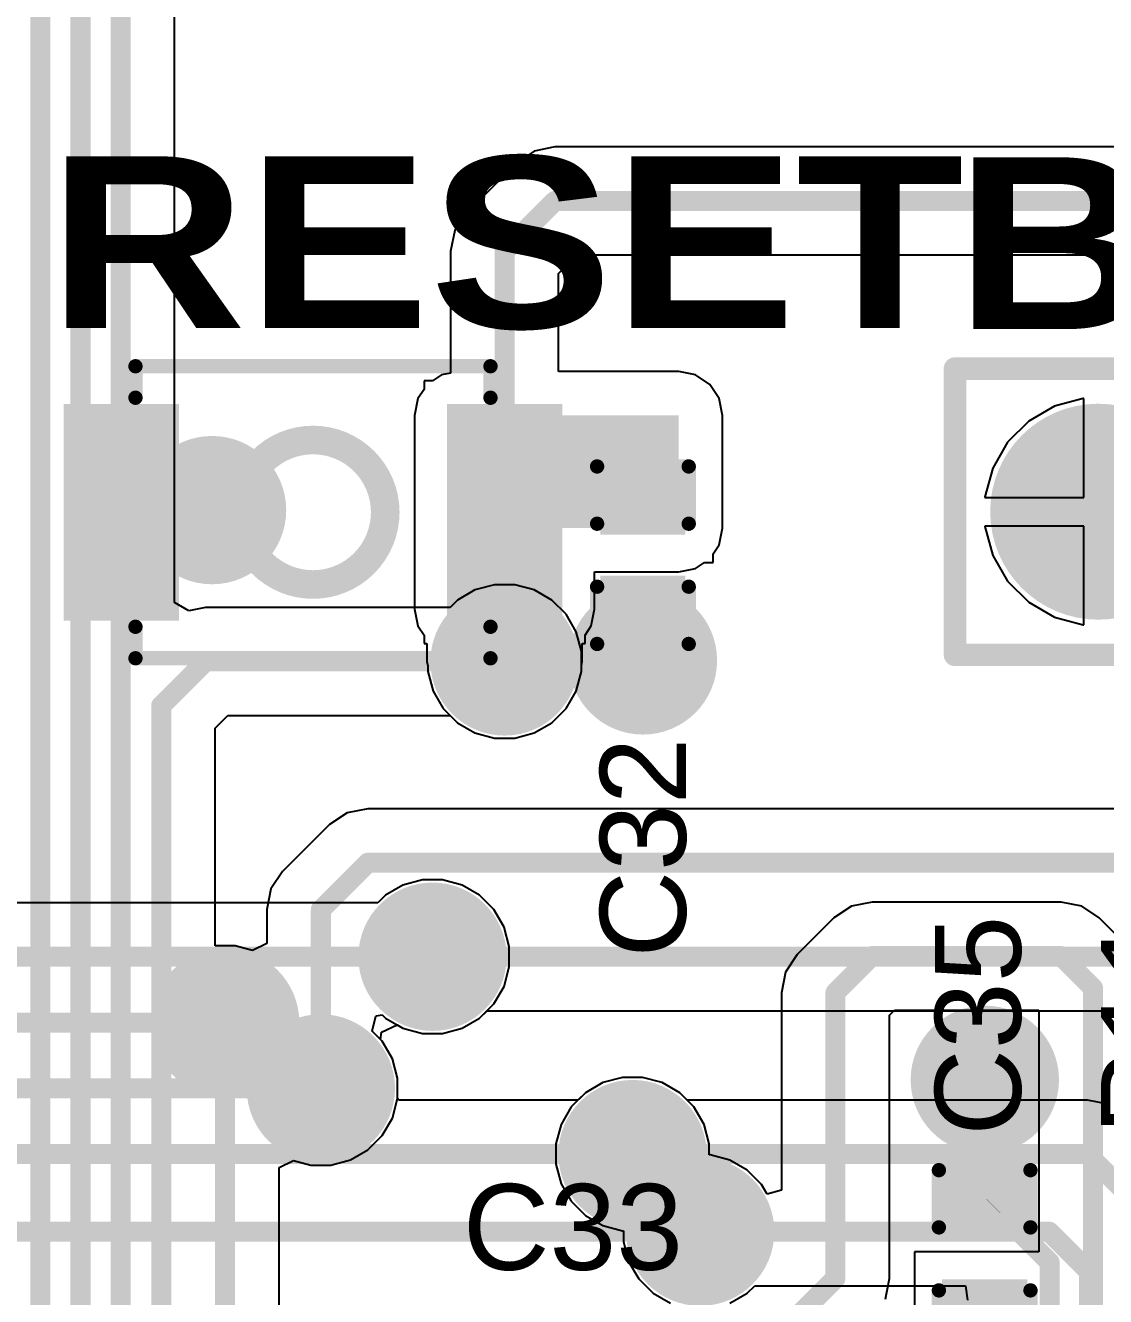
# Model space of a CAD drawing. Header units: inches. Extents: x -0.14 to 3.84, y -0.14 to 3.05.
# Drawn here: x 1.7688 to 2.1461, y 1.9223 to 2.3663 of the extents above; entities that cross this region are included whole.
import ezdxf

# ---------------------------------------------------------------- set-up
doc = ezdxf.new("R2010")
doc.units = ezdxf.units.IN
doc.header["$MEASUREMENT"] = 0
for name, color, linetype in [('Bottom Layer', 5, 'Continuous'), ('Bottom Solder', 6, 'Continuous'), ('Ground Layer', 76, 'Continuous'), ('Multi-Layer', 9, 'Continuous'), ('Pad Holes', 156, 'Continuous'), ('Power Layer', 16, 'Continuous'), ('Top Layer', 1, 'Continuous'), ('Top Overlay', 2, 'Continuous'), ('Top Paste', 8, 'Continuous'), ('Top Solder', 216, 'Continuous'), ('Via Holes', 16, 'Continuous')]:
    doc.layers.add(name, color=color, linetype=linetype)
doc.styles.add('Arial', font='', dxfattribs={"height": 0.2})
doc.styles.add('Arial Black_Bold', font='', dxfattribs={"height": 0.2})
doc.styles.get('Arial').set_extended_font_data('Arial')
doc.styles.get('Arial Black_Bold').set_extended_font_data('Arial Black', bold=True)

# ---------------------------------------------------------------- blocks, each defined once
blk = doc.blocks.new('B3U_1000P_31')
at = {"layer": 'Top Layer'}
for points in [[(-0.08307065, 0.03385825), (-0.05078715, 0.03385825), (-0.05078715, -0.03385825), (-0.08307065, -0.03385825)], [(0.05078735, 0.03385825), (0.08307085, 0.03385825), (0.08307085, -0.03385825), (0.05078735, -0.03385825)]]:
    blk.add_hatch(color=1, dxfattribs=at).paths.add_polyline_path(points)
at = {"layer": 'Top Paste'}
for points in [[(-0.08307065, 0.03385825), (-0.05078715, 0.03385825), (-0.05078715, -0.03385825), (-0.08307065, -0.03385825)], [(0.05078735, 0.03385825), (0.08307085, 0.03385825), (0.08307085, -0.03385825), (0.05078735, -0.03385825)]]:
    blk.add_hatch(color=8, dxfattribs=at).paths.add_polyline_path(points)
at = {"layer": 'Top Solder'}
for points in [[(-0.08707065, 0.03785825), (-0.04678715, 0.03785825), (-0.04678715, -0.03785825), (-0.08707065, -0.03785825)], [(0.04678735, 0.03785825), (0.08707085, 0.03785825), (0.08707085, -0.03785825), (0.04678735, -0.03785825)]]:
    blk.add_hatch(color=216, dxfattribs=at).paths.add_polyline_path(points)
at = {"layer": 'Top Overlay', "const_width": 0.005}
for points in [[(-0.0620009, 0.051), (-0.0620009, 0.04)], [(0.0619991, 0.051), (-0.0620009, 0.051)], [(0.0619991, 0.051), (0.0619991, 0.04)], [(-0.0620009, -0.04), (-0.0620009, -0.051)], [(0.0619991, -0.04), (0.0619991, -0.051)], [(0.0619991, -0.051), (-0.0620009, -0.051)]]:
    blk.add_lwpolyline(points, dxfattribs=at)
at = {"layer": 'Top Overlay'}
for points, const_width in [([(-0.0632509, 0.051, 1), (-0.0607509, 0.051, 1)], 0.0025), ([(-0.0632509, 0.051, 1), (-0.0607509, 0.051, 1)], 0.0025), ([(0.0607491, 0.051, 1), (0.0632491, 0.051, 1)], 0.0025), ([(0.0607491, 0.051, 1), (0.0632491, 0.051, 1)], 0.0025), ([(-0.0632509, 0.04, 1), (-0.0607509, 0.04, 1)], 0.0025), ([(0.0607491, 0.04, 1), (0.0632491, 0.04, 1)], 0.0025), ([(0.0252389, 0, 1), (-0.0252389, 0, 1)], 0.01), ([(-0.0277389, 0, 1), (-0.0227389, 0, 1)], 0.005), ([(0.0227389, 0, 1), (0.0277389, 0, 1)], 0.005), ([(-0.0632509, -0.04, 1), (-0.0607509, -0.04, 1)], 0.0025), ([(0.0607491, -0.04, 1), (0.0632491, -0.04, 1)], 0.0025), ([(-0.0632509, -0.051, 1), (-0.0607509, -0.051, 1)], 0.0025), ([(-0.0632509, -0.051, 1), (-0.0607509, -0.051, 1)], 0.0025), ([(0.0607491, -0.051, 1), (0.0632491, -0.051, 1)], 0.0025), ([(0.0607491, -0.051, 1), (0.0632491, -0.051, 1)], 0.0025)]:
    blk.add_lwpolyline(points, format="xyb", close=True, dxfattribs=dict(at, const_width=const_width))
blk = doc.blocks.new('HDR1X3__91')
at = {"layer": 'Bottom Layer'}
blk.add_hatch(color=5, dxfattribs=at).paths.add_polyline_path([(-0.02952755, 0.02952845), (0.02952755, 0.02952845), (0.02952755, -0.02952665), (-0.02952755, -0.02952665)])
h = blk.add_hatch(color=5, dxfattribs=at)
edge = h.paths.add_edge_path()
edge.add_arc((0.1, 9e-07), 0.0295275, 0, 360)
h = blk.add_hatch(color=5, dxfattribs=at)
edge = h.paths.add_edge_path()
edge.add_arc((0.2, 9e-07), 0.0295275, 0, 360)
at = {"layer": 'Bottom Solder'}
blk.add_hatch(color=6, dxfattribs=at).paths.add_polyline_path([(-0.03352755, 0.03352845), (0.03352755, 0.03352845), (0.03352755, -0.03352665), (-0.03352755, -0.03352665)])
h = blk.add_hatch(color=6, dxfattribs=at)
edge = h.paths.add_edge_path()
edge.add_arc((0.1, 9e-07), 0.0335275, 0, 360)
h = blk.add_hatch(color=6, dxfattribs=at)
edge = h.paths.add_edge_path()
edge.add_arc((0.2, 9e-07), 0.0335275, 0, 360)
at = {"layer": 'Ground Layer'}
h = blk.add_hatch(color=76, dxfattribs=at)
edge = h.paths.add_edge_path()
edge.add_arc((0, 9e-07), 0.0377165, 0, 360)
h = blk.add_hatch(color=76, dxfattribs=at)
edge = h.paths.add_edge_path()
edge.add_arc((0.1, 9e-07), 0.0377165, 0, 360)
at = {"layer": 'Multi-Layer'}
blk.add_hatch(color=9, dxfattribs=at).paths.add_polyline_path([(-0.02952755, 0.02952845), (0.02952755, 0.02952845), (0.02952755, -0.02952665), (-0.02952755, -0.02952665)])
h = blk.add_hatch(color=9, dxfattribs=at)
edge = h.paths.add_edge_path()
edge.add_arc((0.1, 9e-07), 0.0295275, 0, 360)
h = blk.add_hatch(color=9, dxfattribs=at)
edge = h.paths.add_edge_path()
edge.add_arc((0.2, 9e-07), 0.0295275, 0, 360)
at = {"layer": 'Pad Holes'}
h = blk.add_hatch(color=7, dxfattribs=at)
edge = h.paths.add_edge_path()
edge.add_arc((0, 9e-07), 0.0177165, 0, 360)
h = blk.add_hatch(color=7, dxfattribs=at)
edge = h.paths.add_edge_path()
edge.add_arc((0.1, 9e-07), 0.0177165, 0, 360)
h = blk.add_hatch(color=7, dxfattribs=at)
edge = h.paths.add_edge_path()
edge.add_arc((0.2, 9e-07), 0.0177165, 0, 360)
at = {"layer": 'Power Layer'}
h = blk.add_hatch(color=16, dxfattribs=at)
edge = h.paths.add_edge_path()
edge.add_arc((0.1, 9e-07), 0.0377165, 0, 360)
h = blk.add_hatch(color=16, dxfattribs=at)
edge = h.paths.add_edge_path()
edge.add_arc((0.2, 9e-07), 0.0377165, 0, 360)
at = {"layer": 'Top Layer'}
blk.add_hatch(color=1, dxfattribs=at).paths.add_polyline_path([(-0.02952755, 0.02952845), (0.02952755, 0.02952845), (0.02952755, -0.02952665), (-0.02952755, -0.02952665)])
h = blk.add_hatch(color=1, dxfattribs=at)
edge = h.paths.add_edge_path()
edge.add_arc((0.1, 9e-07), 0.0295275, 0, 360)
h = blk.add_hatch(color=1, dxfattribs=at)
edge = h.paths.add_edge_path()
edge.add_arc((0.2, 9e-07), 0.0295275, 0, 360)
at = {"layer": 'Top Solder'}
blk.add_hatch(color=216, dxfattribs=at).paths.add_polyline_path([(-0.03352755, 0.03352845), (0.03352755, 0.03352845), (0.03352755, -0.03352665), (-0.03352755, -0.03352665)])
h = blk.add_hatch(color=216, dxfattribs=at)
edge = h.paths.add_edge_path()
edge.add_arc((0.1, 9e-07), 0.0335275, 0, 360)
h = blk.add_hatch(color=216, dxfattribs=at)
edge = h.paths.add_edge_path()
edge.add_arc((0.2, 9e-07), 0.0335275, 0, 360)
at = {"layer": 'Top Overlay', "const_width": 0.007874}
for points in [[(0.25, 0.0500009), (-0.05, 0.0500009)], [(-0.05, 0.0500009), (-0.05, -0.0499991)], [(0.25, 0.0500009), (0.25, -0.0499991)], [(0.25, -0.0499991), (-0.05, -0.0499991)]]:
    blk.add_lwpolyline(points, dxfattribs=at)
at = {"layer": 'Top Overlay', "const_width": 0.003937}
for points in [[(-0.0519685, 0.0500009, 1), (-0.0480315, 0.0500009, 1)], [(-0.0519685, 0.0500009, 1), (-0.0480315, 0.0500009, 1)], [(0.2480315, 0.0500009, 1), (0.2519685, 0.0500009, 1)], [(0.2480315, 0.0500009, 1), (0.2519685, 0.0500009, 1)], [(-0.0519685, -0.0499991, 1), (-0.0480315, -0.0499991, 1)], [(-0.0519685, -0.0499991, 1), (-0.0480315, -0.0499991, 1)], [(0.2480315, -0.0499991, 1), (0.2519685, -0.0499991, 1)], [(0.2480315, -0.0499991, 1), (0.2519685, -0.0499991, 1)]]:
    blk.add_lwpolyline(points, format="xyb", close=True, dxfattribs=at)
blk = doc.blocks.new('C___0402_131')
at = {"layer": 'Top Layer'}
for points in [[(-0.0274991, -0.0125003), (-0.0274991, 0.0124997), (-0.0094991, 0.0124997), (-0.0094991, -0.0125003)], [(0.0095009, -0.0125003), (0.0095009, 0.0124997), (0.0275009, 0.0124997), (0.0275009, -0.0125003)]]:
    blk.add_hatch(color=1, dxfattribs=at).paths.add_polyline_path(points)
at = {"layer": 'Top Paste'}
for points in [[(-0.0274991, -0.0125003), (-0.0274991, 0.0124997), (-0.0094991, 0.0124997), (-0.0094991, -0.0125003)], [(0.0095009, -0.0125003), (0.0095009, 0.0124997), (0.0275009, 0.0124997), (0.0275009, -0.0125003)]]:
    blk.add_hatch(color=8, dxfattribs=at).paths.add_polyline_path(points)
at = {"layer": 'Top Solder'}
for points in [[(-0.0298613, -0.0148625), (-0.0298613, 0.0148619), (-0.0071369, 0.0148619), (-0.0071369, -0.0148625)], [(0.0071387, -0.0148625), (0.0071387, 0.0148619), (0.0298631, 0.0148619), (0.0298631, -0.0148625)]]:
    blk.add_hatch(color=216, dxfattribs=at).paths.add_polyline_path(points)
at = {"layer": 'Top Overlay', "const_width": 0.005}
for points in [[(-0.0109991, 0.0159997), (-0.0309991, 0.0159997)], [(-0.0309991, -0.0160003), (-0.0309991, 0.0159997)], [(0.0310009, 0.0159997), (0.0110009, 0.0159997)], [(0.0310009, -0.0160003), (0.0310009, 0.0159997)], [(-0.0109991, -0.0160003), (-0.0309991, -0.0160003)], [(0.0310009, -0.0160003), (0.0110009, -0.0160003)]]:
    blk.add_lwpolyline(points, dxfattribs=at)
at = {"layer": 'Top Overlay', "const_width": 0.0025}
for points in [[(-0.0322491, 0.0159997, 1), (-0.0297491, 0.0159997, 1)], [(-0.0322491, 0.0159997, 1), (-0.0297491, 0.0159997, 1)], [(-0.0122491, 0.0159997, 1), (-0.0097491, 0.0159997, 1)], [(0.0097509, 0.0159997, 1), (0.0122509, 0.0159997, 1)], [(0.0297509, 0.0159997, 1), (0.0322509, 0.0159997, 1)], [(0.0297509, 0.0159997, 1), (0.0322509, 0.0159997, 1)], [(-0.0322491, -0.0160003, 1), (-0.0297491, -0.0160003, 1)], [(-0.0322491, -0.0160003, 1), (-0.0297491, -0.0160003, 1)], [(-0.0122491, -0.0160003, 1), (-0.0097491, -0.0160003, 1)], [(0.0097509, -0.0160003, 1), (0.0122509, -0.0160003, 1)], [(0.0297509, -0.0160003, 1), (0.0322509, -0.0160003, 1)], [(0.0297509, -0.0160003, 1), (0.0322509, -0.0160003, 1)]]:
    blk.add_lwpolyline(points, format="xyb", close=True, dxfattribs=at)
blk = doc.blocks.new('C___0402_134')
at = {"layer": 'Top Layer'}
for points in [[(-0.0275, -0.0125), (-0.0275, 0.0125), (-0.0095, 0.0125), (-0.0095, -0.0125)], [(0.0095, -0.0125), (0.0095, 0.0125), (0.0275, 0.0125), (0.0275, -0.0125)]]:
    blk.add_hatch(color=1, dxfattribs=at).paths.add_polyline_path(points)
at = {"layer": 'Top Paste'}
for points in [[(-0.0275, -0.0125), (-0.0275, 0.0125), (-0.0095, 0.0125), (-0.0095, -0.0125)], [(0.0095, -0.0125), (0.0095, 0.0125), (0.0275, 0.0125), (0.0275, -0.0125)]]:
    blk.add_hatch(color=8, dxfattribs=at).paths.add_polyline_path(points)
at = {"layer": 'Top Solder'}
for points in [[(-0.0298622, -0.0148622), (-0.0298622, 0.0148622), (-0.0071378, 0.0148622), (-0.0071378, -0.0148622)], [(0.0071378, -0.0148622), (0.0071378, 0.0148622), (0.0298622, 0.0148622), (0.0298622, -0.0148622)]]:
    blk.add_hatch(color=216, dxfattribs=at).paths.add_polyline_path(points)
at = {"layer": 'Top Overlay', "const_width": 0.005}
for points in [[(-0.031, 0.016), (-0.011, 0.016)], [(-0.031, 0.016), (-0.031, -0.016)], [(0.011, 0.016), (0.031, 0.016)], [(0.031, 0.016), (0.031, -0.016)], [(-0.031, -0.016), (-0.011, -0.016)], [(0.011, -0.016), (0.031, -0.016)]]:
    blk.add_lwpolyline(points, dxfattribs=at)
at = {"layer": 'Top Overlay', "const_width": 0.0025}
for points in [[(-0.03225, 0.016, 1), (-0.02975, 0.016, 1)], [(-0.03225, 0.016, 1), (-0.02975, 0.016, 1)], [(-0.01225, 0.016, 1), (-0.00975, 0.016, 1)], [(0.00975, 0.016, 1), (0.01225, 0.016, 1)], [(0.02975, 0.016, 1), (0.03225, 0.016, 1)], [(0.02975, 0.016, 1), (0.03225, 0.016, 1)], [(-0.03225, -0.016, 1), (-0.02975, -0.016, 1)], [(-0.03225, -0.016, 1), (-0.02975, -0.016, 1)], [(-0.01225, -0.016, 1), (-0.00975, -0.016, 1)], [(0.00975, -0.016, 1), (0.01225, -0.016, 1)], [(0.02975, -0.016, 1), (0.03225, -0.016, 1)], [(0.02975, -0.016, 1), (0.03225, -0.016, 1)]]:
    blk.add_lwpolyline(points, format="xyb", close=True, dxfattribs=at)

msp = doc.modelspace()

# ---------------------------------------------------------------- hatches: boundary and pattern name
at = {"layer": 'Bottom Layer'}
h = msp.add_hatch(color=5, dxfattribs=at)
edge = h.paths.add_edge_path()
edge.add_arc((1.834, 2.197), 0.011811, 0, 360)
h = msp.add_hatch(color=5, dxfattribs=at)
edge = h.paths.add_edge_path()
edge.add_arc((1.9361788, 2.1441474), 0.011811, 0, 360)
h = msp.add_hatch(color=5, dxfattribs=at)
edge = h.paths.add_edge_path()
edge.add_arc((1.9844888, 2.1445054), 0.011811, 0, 360)
h = msp.add_hatch(color=5, dxfattribs=at)
edge = h.paths.add_edge_path()
edge.add_arc((1.911, 2.041), 0.011811, 0, 360)
h = msp.add_hatch(color=5, dxfattribs=at)
edge = h.paths.add_edge_path()
edge.add_arc((1.838573, 2.018), 0.011811, 0, 360)
h = msp.add_hatch(color=5, dxfattribs=at)
edge = h.paths.add_edge_path()
edge.add_arc((2.1039004, 1.998), 0.011811, 0, 360)
h = msp.add_hatch(color=5, dxfattribs=at)
edge = h.paths.add_edge_path()
edge.add_arc((1.872, 1.995), 0.011811, 0, 360)
h = msp.add_hatch(color=5, dxfattribs=at)
edge = h.paths.add_edge_path()
edge.add_arc((1.9808666, 1.9720546), 0.011811, 0, 360)
h = msp.add_hatch(color=5, dxfattribs=at)
edge = h.paths.add_edge_path()
edge.add_arc((2.0044887, 1.9449454), 0.011811, 0, 360)
at = {"layer": 'Bottom Solder'}
h = msp.add_hatch(color=6, dxfattribs=at)
edge = h.paths.add_edge_path()
edge.add_arc((1.834, 2.197), 0.015811, 0, 360)
h = msp.add_hatch(color=6, dxfattribs=at)
edge = h.paths.add_edge_path()
edge.add_arc((1.9361788, 2.1441474), 0.015811, 0, 360)
h = msp.add_hatch(color=6, dxfattribs=at)
edge = h.paths.add_edge_path()
edge.add_arc((1.9844888, 2.1445054), 0.015811, 0, 360)
h = msp.add_hatch(color=6, dxfattribs=at)
edge = h.paths.add_edge_path()
edge.add_arc((1.911, 2.041), 0.015811, 0, 360)
h = msp.add_hatch(color=6, dxfattribs=at)
edge = h.paths.add_edge_path()
edge.add_arc((1.838573, 2.018), 0.015811, 0, 360)
h = msp.add_hatch(color=6, dxfattribs=at)
edge = h.paths.add_edge_path()
edge.add_arc((2.1039004, 1.998), 0.015811, 0, 360)
h = msp.add_hatch(color=6, dxfattribs=at)
edge = h.paths.add_edge_path()
edge.add_arc((1.872, 1.995), 0.015811, 0, 360)
h = msp.add_hatch(color=6, dxfattribs=at)
edge = h.paths.add_edge_path()
edge.add_arc((1.9808666, 1.9720546), 0.015811, 0, 360)
h = msp.add_hatch(color=6, dxfattribs=at)
edge = h.paths.add_edge_path()
edge.add_arc((2.0044887, 1.9449454), 0.015811, 0, 360)
at = {"layer": 'Ground Layer'}
h = msp.add_hatch(color=76, dxfattribs=at)
edge = h.paths.add_edge_path()
edge.add_arc((1.9361788, 2.1441474), 0.0259055, 0, 360)
h = msp.add_hatch(color=76, dxfattribs=at)
edge = h.paths.add_edge_path()
edge.add_arc((1.911, 2.041), 0.0259055, 0, 360)
h = msp.add_hatch(color=76, dxfattribs=at)
edge = h.paths.add_edge_path()
edge.add_arc((1.838573, 2.018), 0.0259055, 0, 360)
h = msp.add_hatch(color=76, dxfattribs=at)
edge = h.paths.add_edge_path()
edge.add_arc((1.872, 1.995), 0.0259055, 0, 360)
h = msp.add_hatch(color=76, dxfattribs=at)
edge = h.paths.add_edge_path()
edge.add_arc((1.9808666, 1.9720546), 0.0259055, 0, 360)
h = msp.add_hatch(color=76, dxfattribs=at)
edge = h.paths.add_edge_path()
edge.add_arc((2.0044887, 1.9449454), 0.0259055, 0, 360)
at = {"layer": 'Power Layer'}
h = msp.add_hatch(color=16, dxfattribs=at)
edge = h.paths.add_edge_path()
edge.add_arc((1.834, 2.197), 0.0259055, 0, 360)
h = msp.add_hatch(color=16, dxfattribs=at)
edge = h.paths.add_edge_path()
edge.add_arc((1.9361788, 2.1441474), 0.0259055, 0, 360)
h = msp.add_hatch(color=16, dxfattribs=at)
edge = h.paths.add_edge_path()
edge.add_arc((1.9844888, 2.1445054), 0.0259055, 0, 360)
h = msp.add_hatch(color=16, dxfattribs=at)
edge = h.paths.add_edge_path()
edge.add_arc((1.911, 2.041), 0.0259055, 0, 360)
h = msp.add_hatch(color=16, dxfattribs=at)
edge = h.paths.add_edge_path()
edge.add_arc((1.838573, 2.018), 0.0259055, 0, 360)
h = msp.add_hatch(color=16, dxfattribs=at)
edge = h.paths.add_edge_path()
edge.add_arc((1.872, 1.995), 0.0259055, 0, 360)
h = msp.add_hatch(color=16, dxfattribs=at)
edge = h.paths.add_edge_path()
edge.add_arc((2.1039004, 1.998), 0.0259055, 0, 360)
h = msp.add_hatch(color=16, dxfattribs=at)
edge = h.paths.add_edge_path()
edge.add_arc((1.9808666, 1.9720546), 0.0259055, 0, 360)
h = msp.add_hatch(color=16, dxfattribs=at)
edge = h.paths.add_edge_path()
edge.add_arc((2.0044887, 1.9449454), 0.0259055, 0, 360)
at = {"layer": 'Top Layer'}
for points in [[(1.9200368, 2.1907494), (1.9969888, 2.1907494), (1.9969888, 2.2301074), (1.9200368, 2.2301074)], [(1.9200368, 2.2301074), (1.9200368, 2.1623914), (1.9523208, 2.1623914), (1.9523208, 2.2301074)], [(1.8023208, 2.2087494), (1.8023208, 2.1844634), (1.834, 2.1844634), (1.834, 2.2087494)], [(1.9243588, 2.1441474), (1.9479668, 2.1441474), (1.9479668, 2.1962494), (1.9243588, 2.1962494)], [(1.9726688, 2.1445054), (1.9962768, 2.1445054), (1.9962768, 2.1627494), (1.9726688, 2.1627494)]]:
    msp.add_hatch(color=1, dxfattribs=at).paths.add_polyline_path(points)
h = msp.add_hatch(color=1, dxfattribs=at)
edge = h.paths.add_edge_path()
edge.add_arc((1.834, 2.197), 0.011811, 0, 360)
h = msp.add_hatch(color=1, dxfattribs=at)
edge = h.paths.add_edge_path()
edge.add_arc((1.9361788, 2.1441474), 0.011811, 0, 360)
h = msp.add_hatch(color=1, dxfattribs=at)
edge = h.paths.add_edge_path()
edge.add_arc((1.9844888, 2.1445054), 0.011811, 0, 360)
h = msp.add_hatch(color=1, dxfattribs=at)
edge = h.paths.add_edge_path()
edge.add_arc((1.911, 2.041), 0.011811, 0, 360)
h = msp.add_hatch(color=1, dxfattribs=at)
edge = h.paths.add_edge_path()
edge.add_arc((1.838573, 2.018), 0.011811, 0, 360)
h = msp.add_hatch(color=1, dxfattribs=at)
edge = h.paths.add_edge_path()
edge.add_arc((2.1039004, 1.998), 0.011811, 0, 360)
h = msp.add_hatch(color=1, dxfattribs=at)
edge = h.paths.add_edge_path()
edge.add_arc((1.872, 1.995), 0.011811, 0, 360)
h = msp.add_hatch(color=1, dxfattribs=at)
edge = h.paths.add_edge_path()
edge.add_arc((1.9808666, 1.9720546), 0.011811, 0, 360)
h = msp.add_hatch(color=1, dxfattribs=at)
edge = h.paths.add_edge_path()
edge.add_arc((2.0044887, 1.9449454), 0.011811, 0, 360)
at = {"layer": 'Top Solder'}
h = msp.add_hatch(color=216, dxfattribs=at)
edge = h.paths.add_edge_path()
edge.add_arc((1.834, 2.197), 0.015811, 0, 360)
h = msp.add_hatch(color=216, dxfattribs=at)
edge = h.paths.add_edge_path()
edge.add_arc((1.9361788, 2.1441474), 0.015811, 0, 360)
h = msp.add_hatch(color=216, dxfattribs=at)
edge = h.paths.add_edge_path()
edge.add_arc((1.9844888, 2.1445054), 0.015811, 0, 360)
h = msp.add_hatch(color=216, dxfattribs=at)
edge = h.paths.add_edge_path()
edge.add_arc((1.911, 2.041), 0.015811, 0, 360)
h = msp.add_hatch(color=216, dxfattribs=at)
edge = h.paths.add_edge_path()
edge.add_arc((1.838573, 2.018), 0.015811, 0, 360)
h = msp.add_hatch(color=216, dxfattribs=at)
edge = h.paths.add_edge_path()
edge.add_arc((2.1039004, 1.998), 0.015811, 0, 360)
h = msp.add_hatch(color=216, dxfattribs=at)
edge = h.paths.add_edge_path()
edge.add_arc((1.872, 1.995), 0.015811, 0, 360)
h = msp.add_hatch(color=216, dxfattribs=at)
edge = h.paths.add_edge_path()
edge.add_arc((1.9808666, 1.9720546), 0.015811, 0, 360)
h = msp.add_hatch(color=216, dxfattribs=at)
edge = h.paths.add_edge_path()
edge.add_arc((2.0044887, 1.9449454), 0.015811, 0, 360)
at = {"layer": 'Via Holes'}
h = msp.add_hatch(color=7, dxfattribs=at)
edge = h.paths.add_edge_path()
edge.add_arc((1.834, 2.197), 0.0059055, 0, 360)
h = msp.add_hatch(color=7, dxfattribs=at)
edge = h.paths.add_edge_path()
edge.add_arc((1.9361788, 2.1441474), 0.0059055, 0, 360)
h = msp.add_hatch(color=7, dxfattribs=at)
edge = h.paths.add_edge_path()
edge.add_arc((1.9844888, 2.1445054), 0.0059055, 0, 360)
h = msp.add_hatch(color=7, dxfattribs=at)
edge = h.paths.add_edge_path()
edge.add_arc((1.911, 2.041), 0.0059055, 0, 360)
h = msp.add_hatch(color=7, dxfattribs=at)
edge = h.paths.add_edge_path()
edge.add_arc((1.838573, 2.018), 0.0059055, 0, 360)
h = msp.add_hatch(color=7, dxfattribs=at)
edge = h.paths.add_edge_path()
edge.add_arc((2.1039004, 1.998), 0.0059055, 0, 360)
h = msp.add_hatch(color=7, dxfattribs=at)
edge = h.paths.add_edge_path()
edge.add_arc((1.872, 1.995), 0.0059055, 0, 360)
h = msp.add_hatch(color=7, dxfattribs=at)
edge = h.paths.add_edge_path()
edge.add_arc((1.9808666, 1.9720546), 0.0059055, 0, 360)
h = msp.add_hatch(color=7, dxfattribs=at)
edge = h.paths.add_edge_path()
edge.add_arc((2.0044887, 1.9449454), 0.0059055, 0, 360)

# ---------------------------------------------------------------- linework, layer by layer
at = {"layer": 'Bottom Layer'}
for p, q in [((1.820918, 2.164741), (1.820918, 2.49626)), ((2.1382849, 2.2359729), (2.1282317, 2.2332792)), ((2.1384888, 2.2359729), (2.1382849, 2.2359729)), ((2.1384888, 2.2014454), (2.1384888, 2.2359729)), ((2.1282317, 2.2332792), (2.1192183, 2.2280753)), ((2.1192183, 2.2280753), (2.1118589, 2.2207159)), ((2.1118589, 2.2207159), (2.106655, 2.2117025)), ((2.106655, 2.2117025), (2.1039613, 2.2016493)), ((2.1039613, 2.2016493), (2.1039613, 2.2014454)), ((2.1039613, 2.2014454), (2.1384888, 2.2014454)), ((2.1384888, 2.1914454), (2.1039613, 2.1914454)), ((2.1039613, 2.1914454), (2.1039613, 2.1912415)), ((2.1039613, 2.1912415), (2.106655, 2.1811883)), ((2.1384888, 2.1569179), (2.1384888, 2.1914454)), ((2.106655, 2.1811883), (2.1118589, 2.1721749)), ((2.1118589, 2.1721749), (2.1192183, 2.1648155)), ((1.9258301, 2.1691313), (1.9197164, 2.1656016)), ((1.9326491, 2.1709584), (1.9258301, 2.1691313)), ((1.9397085, 2.1709584), (1.9326491, 2.1709584)), ((1.9465275, 2.1691313), (1.9397085, 2.1709584)), ((1.9526412, 2.1656016), (1.9465275, 2.1691313)), ((1.8259181, 2.1618574), (1.820918, 2.164741)), ((1.8317114, 2.1630098), (1.8259181, 2.1618574)), ((1.9171246, 2.1630098), (1.8317114, 2.1630098)), ((1.9197164, 2.1656016), (1.9171246, 2.1630098)), ((1.957633, 2.1606098), (1.9526412, 2.1656016)), ((2.1192183, 2.1648155), (2.1282317, 2.1596116)), ((1.9611627, 2.1544961), (1.957633, 2.1606098)), ((2.1282317, 2.1596116), (2.1382849, 2.1569179)), ((1.9629898, 2.1476771), (1.9611627, 2.1544961)), ((2.1382849, 2.1569179), (2.1384888, 2.1569179)), ((1.9629898, 2.1406177), (1.9629898, 2.1476771)), ((1.9611627, 2.1337987), (1.9629898, 2.1406177)), ((1.957633, 2.127685), (1.9611627, 2.1337987)), ((1.9526412, 2.1226932), (1.957633, 2.127685)), ((1.8351244, 2.120885), (1.8395245, 2.125285)), ((1.8395245, 2.125285), (1.9171246, 2.125285)), ((1.9171246, 2.125285), (1.9197164, 2.1226932)), ((1.9197164, 2.1226932), (1.9258301, 2.1191635)), ((1.9465275, 2.1191635), (1.9526412, 2.1226932)), ((1.8351244, 2.044811), (1.8351244, 2.120885)), ((1.9258301, 2.1191635), (1.9326491, 2.1173364)), ((1.9397085, 2.1173364), (1.9465275, 2.1191635)), ((1.9326491, 2.1173364), (1.9397085, 2.1173364)), ((1.8883658, 2.0926666), (1.8811474, 2.0912308)), ((2.2411092, 2.0926666), (1.8883658, 2.0926666)), ((1.875028, 2.0871419), (1.8586623, 2.0707761)), ((1.8811474, 2.0912308), (1.875028, 2.0871419)), ((1.8586623, 2.0707761), (1.8545734, 2.0646568)), ((1.8545734, 2.0646568), (1.8531376, 2.0574384)), ((1.8531376, 2.0574384), (1.8531376, 2.0455716)), ((1.8421027, 2.044811), (1.8351244, 2.044811)), ((1.8481375, 2.043194), (1.8421027, 2.044811)), ((1.8531376, 2.0455716), (1.8481375, 2.043194)), ((1.9274624, 2.0195458), (1.9300542, 2.0221376)), ((1.9300542, 2.0221376), (2.224214, 2.0221376)), ((1.8931794, 2.0146893), (1.8985963, 2.0172026)), ((1.8985963, 2.0172026), (1.9006513, 2.0160161)), ((1.9006513, 2.0160161), (1.9074703, 2.014189)), ((1.9145297, 2.014189), (1.9213487, 2.0160161)), ((1.9213487, 2.0160161), (1.9274624, 2.0195458)), ((1.8927852, 2.0121314), (1.8931794, 2.0146893)), ((1.8934542, 2.0114624), (1.8927852, 2.0121314)), ((1.8969839, 2.0053487), (1.8934542, 2.0114624)), ((1.9074703, 2.014189), (1.9145297, 2.014189)), ((1.898811, 1.9985297), (1.8969839, 2.0053487)), ((1.898811, 1.9914703), (1.898811, 1.9985297)), ((1.9773369, 1.9988656), (1.9705179, 1.9970385)), ((1.9843963, 1.9988656), (1.9773369, 1.9988656)), ((1.9912153, 1.9970385), (1.9843963, 1.9988656)), ((1.9705179, 1.9970385), (1.9644042, 1.9935088)), ((1.997329, 1.9935088), (1.9912153, 1.9970385)), ((1.8969839, 1.9846513), (1.898811, 1.9914703)), ((1.9644042, 1.9935088), (1.9594124, 1.988517)), ((1.9999208, 1.990917), (1.997329, 1.9935088)), ((2.1397606, 1.990917), (1.9999208, 1.990917)), ((2.146979, 1.9894812), (2.1397606, 1.990917)), ((1.9594124, 1.988517), (1.9558827, 1.9824033)), ((1.8934542, 1.9785376), (1.8969839, 1.9846513)), ((1.9558827, 1.9824033), (1.9540556, 1.9755843)), ((1.8884624, 1.9735458), (1.8934542, 1.9785376)), ((1.8823487, 1.9700161), (1.8884624, 1.9735458)), ((1.9540556, 1.9755843), (1.9540556, 1.9685249)), ((1.8574354, 1.9674284), (1.8624355, 1.969806)), ((1.8574354, 1.7316239), (1.8574354, 1.9674284)), ((1.8624355, 1.969806), (1.8684703, 1.968189)), ((1.8684703, 1.968189), (1.8755297, 1.968189)), ((1.8755297, 1.968189), (1.8823487, 1.9700161)), ((1.9540556, 1.9685249), (1.9558827, 1.9617059)), ((1.9558827, 1.9617059), (1.9594124, 1.9555922)), ((1.9594124, 1.9555922), (1.9644042, 1.9506004)), ((1.9644042, 1.9506004), (1.9705179, 1.9470707)), ((1.9705179, 1.9470707), (1.9773369, 1.9452436)), ((1.9773369, 1.9452436), (1.9776777, 1.9452436)), ((1.9776777, 1.9452436), (1.9776777, 1.9414157)), ((1.9776777, 1.9414157), (1.9795048, 1.9345967)), ((1.9795048, 1.9345967), (1.9830345, 1.928483)), ((1.9830345, 1.928483), (1.9880263, 1.9234912)), ((1.9880263, 1.9234912), (1.99414, 1.9199615)), ((2.0148374, 1.9199615), (2.0209511, 1.9234912)), ((2.0209511, 1.9234912), (2.0235429, 1.926083)), ((2.0235429, 1.926083), (2.0971585, 1.926083)), ((2.0971585, 1.926083), (2.0978167, 1.921083))]:
    msp.add_line(p, q, dxfattribs=at)
at = {"layer": 'Bottom Layer', "const_width": 0.007}
for points in [[(1.7880556, 1.6807383), (1.7880556, 2.7270702)], [(1.7740556, 1.6749394), (1.7740556, 2.627511)], [(1.8020556, 1.6865372), (1.8020556, 2.504073)], [(1.816262, 2.128698), (1.8317114, 2.1441474)], [(1.8317114, 2.1441474), (1.9361788, 2.1441474)], [(1.816262, 1.7099764), (1.816262, 2.128698)], [(1.872, 2.0574384), (1.8883658, 2.0738042)], [(1.8883658, 2.0738042), (2.2411092, 2.0738042)], [(1.872, 1.995), (1.872, 2.0574384)], [(1.911, 2.041), (2.232027, 2.041)], [(1.838573, 1.7238109), (1.838573, 2.018)], [(1.9808666, 1.9720546), (2.1397606, 1.9720546)], [(2.1397606, 1.9720546), (2.1543108, 1.9575044)], [(2.0044887, 1.9449454), (2.1263914, 1.9449454)], [(2.1263914, 1.9449454), (2.1403108, 1.931026)], [(2.1403108, 1.703575), (2.1403108, 1.931026)]]:
    msp.add_lwpolyline(points, dxfattribs=at)
at = {"layer": 'Bottom Layer', "const_width": 0.0035}
for points in [[(1.8299614, 2.1441474, 1), (1.8334614, 2.1441474, 1)], [(1.8299614, 2.1441474, 1), (1.8334614, 2.1441474, 1)], [(1.9344288, 2.1441474, 1), (1.9379288, 2.1441474, 1)], [(1.814512, 2.128698, 1), (1.818012, 2.128698, 1)], [(1.814512, 2.128698, 1), (1.818012, 2.128698, 1)], [(1.8866158, 2.0738042, 1), (1.8901158, 2.0738042, 1)], [(1.8866158, 2.0738042, 1), (1.8901158, 2.0738042, 1)], [(1.87025, 2.0574384, 1), (1.87375, 2.0574384, 1)], [(1.87025, 2.0574384, 1), (1.87375, 2.0574384, 1)], [(1.90925, 2.041, 1), (1.91275, 2.041, 1)], [(1.836823, 2.018, 1), (1.840323, 2.018, 1)], [(1.87025, 1.995, 1), (1.87375, 1.995, 1)], [(1.9791166, 1.9720546, 1), (1.9826166, 1.9720546, 1)], [(2.1380106, 1.9720546, 1), (2.1415106, 1.9720546, 1)], [(2.1380106, 1.9720546, 1), (2.1415106, 1.9720546, 1)], [(2.0027387, 1.9449454, 1), (2.0062387, 1.9449454, 1)], [(2.1246414, 1.9449454, 1), (2.1281414, 1.9449454, 1)], [(2.1246414, 1.9449454, 1), (2.1281414, 1.9449454, 1)], [(2.1385608, 1.931026, 1), (2.1420608, 1.931026, 1)], [(2.1385608, 1.931026, 1), (2.1420608, 1.931026, 1)]]:
    msp.add_lwpolyline(points, format="xyb", close=True, dxfattribs=at)
at = {"layer": 'Top Layer'}
for p, q in [((1.9465279, 2.3224266), (1.9404085, 2.3183378)), ((1.9537462, 2.3238624), (1.9465279, 2.3224266)), ((2.8299602, 2.3238624), (1.9537462, 2.3238624)), ((1.9404085, 2.3183378), (1.9228411, 2.3007703)), ((1.9228411, 2.3007703), (1.9187522, 2.294651)), ((1.9187522, 2.294651), (1.9173164, 2.2874326)), ((1.9173164, 2.2874326), (1.9173164, 2.2448602)), ((1.9550412, 2.2796196), (1.9615593, 2.2861376)), ((1.9615593, 2.2861376), (2.8221472, 2.2861376)), ((1.9550412, 2.2454013), (1.9550412, 2.2796196)), ((1.9141841, 2.2442371), (1.9109971, 2.2421076)), ((1.9173164, 2.2448602), (1.9141841, 2.2442371)), ((1.9969888, 2.2454013), (1.9550412, 2.2454013)), ((2.0028415, 2.2442371), (1.9969888, 2.2454013)), ((2.0078032, 2.2409218), (2.0028415, 2.2442371)), ((1.9080371, 2.2391479), (1.9059071, 2.2359601)), ((1.9109971, 2.2421076), (1.9080371, 2.2421076)), ((1.9080371, 2.2421076), (1.9080371, 2.2391479)), ((2.0111185, 2.2359601), (2.0078032, 2.2409218)), ((1.9059071, 2.2359601), (1.9047429, 2.2301074)), ((2.0122827, 2.2301074), (2.0111185, 2.2359601)), ((2.1382849, 2.2359729), (2.1282317, 2.2332792)), ((2.1384888, 2.2359729), (2.1382849, 2.2359729)), ((2.1384888, 2.2014454), (2.1384888, 2.2359729)), ((1.9047429, 2.2301074), (1.9047429, 2.1907494)), ((2.0122827, 2.1907494), (2.0122827, 2.2301074)), ((2.1282317, 2.2332792), (2.1192183, 2.2280753)), ((2.1192183, 2.2280753), (2.1118589, 2.2207159)), ((2.1118589, 2.2207159), (2.106655, 2.2117025)), ((2.106655, 2.2117025), (2.1039613, 2.2016493)), ((2.1039613, 2.2016493), (2.1039613, 2.2014454)), ((2.1039613, 2.2014454), (2.1384888, 2.2014454)), ((1.9047429, 2.1907494), (1.9047429, 2.1623914)), ((2.0111185, 2.1848967), (2.0122827, 2.1907494)), ((2.1384888, 2.1914454), (2.1039613, 2.1914454)), ((2.1039613, 2.1914454), (2.1039613, 2.1912415)), ((2.1039613, 2.1912415), (2.106655, 2.1811883)), ((2.1384888, 2.1569179), (2.1384888, 2.1914454)), ((2.0089888, 2.1817094), (2.0111185, 2.1848967)), ((2.0089888, 2.1787494), (2.0089888, 2.1817094)), ((2.106655, 2.1811883), (2.1118589, 2.1721749)), ((1.9969888, 2.1754555), (2.0028415, 2.1766197)), ((2.0028415, 2.1766197), (2.0060288, 2.1787494)), ((2.0060288, 2.1787494), (2.0089888, 2.1787494)), ((1.9676147, 2.1623914), (1.9676147, 2.1754555)), ((1.9676147, 2.1754555), (1.9969888, 2.1754555)), ((2.1118589, 2.1721749), (2.1192183, 2.1648155)), ((1.9047429, 2.1623914), (1.9059071, 2.1565387)), ((1.9664505, 2.1565387), (1.9676147, 2.1623914)), ((2.1192183, 2.1648155), (2.1282317, 2.1596116)), ((2.1282317, 2.1596116), (2.1382849, 2.1569179)), ((1.9059071, 2.1565387), (1.9080371, 2.1533509)), ((1.9643205, 2.1533509), (1.9664505, 2.1565387)), ((2.1382849, 2.1569179), (2.1384888, 2.1569179)), ((1.9080371, 2.1533509), (1.9080371, 2.1503912)), ((1.9080371, 2.1503912), (1.9090649, 2.1503912)), ((1.9090649, 2.1503912), (1.9090649, 2.1441474)), ((1.9632607, 2.1441474), (1.9632607, 2.1503912)), ((1.9632607, 2.1503912), (1.9643205, 2.1503912)), ((1.9643205, 2.1503912), (1.9643205, 2.1533509)), ((1.9090649, 2.1441474), (1.9093678, 2.1426247)), ((1.9093678, 2.1426247), (1.9093678, 2.1406177)), ((1.9093678, 2.1406177), (1.9111949, 2.1337987)), ((1.9611627, 2.1337987), (1.9629898, 2.1406177)), ((1.9629898, 2.1427855), (1.9632607, 2.1441474)), ((1.9629898, 2.1406177), (1.9629898, 2.1427855)), ((1.9111949, 2.1337987), (1.9147246, 2.127685)), ((1.957633, 2.127685), (1.9611627, 2.1337987)), ((1.9147246, 2.127685), (1.9197164, 2.1226932)), ((1.9526412, 2.1226932), (1.957633, 2.127685)), ((1.9197164, 2.1226932), (1.9258301, 2.1191635)), ((1.9465275, 2.1191635), (1.9526412, 2.1226932)), ((1.9258301, 2.1191635), (1.9326491, 2.1173364)), ((1.9397085, 2.1173364), (1.9465275, 2.1191635)), ((1.9326491, 2.1173364), (1.9397085, 2.1173364)), ((1.9006513, 2.0659839), (1.8945376, 2.0624542)), ((1.9074703, 2.067811), (1.9006513, 2.0659839)), ((1.9145297, 2.067811), (1.9074703, 2.067811)), ((1.9213487, 2.0659839), (1.9145297, 2.067811)), ((1.9274624, 2.0624542), (1.9213487, 2.0659839)), ((1.8945376, 2.0624542), (1.8919458, 2.0598624)), ((1.9324542, 2.0574624), (1.9274624, 2.0624542)), ((1.8919458, 2.0598624), (1.7074769, 2.0598624)), ((1.9359839, 2.0513487), (1.9324542, 2.0574624)), ((2.0572952, 2.058645), (2.0511757, 2.0545561)), ((2.0645135, 2.0600808), (2.0572952, 2.058645)), ((2.1305337, 2.0600808), (2.0645135, 2.0600808)), ((2.1377521, 2.058645), (2.1305337, 2.0600808)), ((2.1438714, 2.0545561), (2.1377521, 2.058645)), ((2.0511757, 2.0545561), (2.0383951, 2.0417754)), ((2.1531715, 2.0452561), (2.1438714, 2.0545561)), ((1.937811, 2.0445297), (1.9359839, 2.0513487)), ((1.937811, 2.0374703), (1.937811, 2.0445297)), ((2.0383951, 2.0417754), (2.0343062, 2.0356561)), ((1.9359839, 2.0306513), (1.937811, 2.0374703)), ((2.0343062, 2.0356561), (2.0328704, 2.0284377)), ((1.9324542, 2.0245376), (1.9359839, 2.0306513)), ((2.0328704, 2.0284377), (2.0328704, 1.959409)), ((1.8912469, 2.0201854), (1.8913332, 2.0203011)), ((1.8913332, 2.0203011), (1.8934042, 2.0206792)), ((1.8934042, 2.0206792), (1.8945376, 2.0195458)), ((1.9274624, 2.0195458), (1.9324542, 2.0245376)), ((2.0705952, 2.0206247), (2.0723266, 2.022356)), ((2.0705952, 1.9286432), (2.0705952, 2.0206247)), ((2.0723266, 2.022356), (2.1227207, 2.022356)), ((2.1227207, 2.022356), (2.1228128, 2.0222638)), ((2.1228128, 2.0222638), (2.1228128, 1.9379454)), ((1.8899506, 2.014966), (1.8912469, 2.0201854)), ((1.8945376, 2.0195458), (1.9006513, 2.0160161)), ((1.9006513, 2.0160161), (1.9074703, 2.014189)), ((1.9145297, 2.014189), (1.9213487, 2.0160161)), ((1.9213487, 2.0160161), (1.9274624, 2.0195458)), ((1.8934542, 2.0114624), (1.8899506, 2.014966)), ((1.8969839, 2.0053487), (1.8934542, 2.0114624)), ((1.9074703, 2.014189), (1.9145297, 2.014189)), ((1.898811, 1.9985297), (1.8969839, 2.0053487)), ((1.898811, 1.9914704), (1.898811, 1.9985297)), ((1.9773369, 1.9988656), (1.9705179, 1.9970385)), ((1.9843963, 1.9988656), (1.9773369, 1.9988656)), ((1.9912153, 1.9970385), (1.9843963, 1.9988656)), ((1.9705179, 1.9970385), (1.9644042, 1.9935088)), ((1.997329, 1.9935088), (1.9912153, 1.9970385)), ((1.8992356, 1.990917), (1.898811, 1.9914704)), ((1.9618124, 1.990917), (1.8992356, 1.990917)), ((1.9644042, 1.9935088), (1.9618124, 1.990917)), ((2.0023208, 1.988517), (1.997329, 1.9935088)), ((2.0058505, 1.9824033), (2.0023208, 1.988517)), ((2.0076776, 1.9755843), (2.0058505, 1.9824033)), ((2.0076776, 1.9717564), (2.0076776, 1.9755843)), ((2.0080184, 1.9717564), (2.0076776, 1.9717564)), ((2.0148374, 1.9699293), (2.0080184, 1.9717564)), ((2.0209511, 1.9663996), (2.0148374, 1.9699293)), ((2.0259429, 1.9614078), (2.0209511, 1.9663996)), ((2.0278704, 1.9580693), (2.0259429, 1.9614078)), ((2.0328704, 1.959409), (2.0278704, 1.9580693)), ((2.1228128, 1.9379454), (2.0793508, 1.9379454)), ((2.0793508, 1.9379454), (2.0793508, 1.9174122)), ((2.0697636, 1.9244623), (2.0705952, 1.9286432)), ((2.0691594, 1.9214248), (2.0693975, 1.922622)), ((2.0693975, 1.922622), (2.0693977, 1.9226224)), ((2.0693977, 1.9226224), (2.0697636, 1.9244623))]:
    msp.add_line(p, q, dxfattribs=at)
at = {"layer": 'Top Layer', "const_width": 0.007}
for points in [[(1.9361788, 2.2874326), (1.9537462, 2.305)], [(1.9537462, 2.305), (2.8299602, 2.305)], [(1.9361788, 2.1962494), (1.9361788, 2.2874326)], [(1.7074769, 2.041), (1.911, 2.041)], [(2.0517328, 2.0284377), (2.0645135, 2.0412184)], [(2.0645135, 2.0412184), (2.1305337, 2.0412184)], [(2.1305337, 2.0412184), (2.1416752, 2.0300769)], [(2.0517328, 1.9286432), (2.0517328, 2.0284377)], [(2.1416752, 1.9048986), (2.1416752, 2.0300769)], [(1.7042758, 2.018), (1.838573, 2.018)], [(1.7010747, 1.995), (1.872, 1.995)], [(2.1039004, 1.953995), (2.1039004, 1.998)], [(1.6979282, 1.9720546), (1.9808666, 1.9720546)], [(2.1068508, 1.9539454), (2.1069004, 1.953995)], [(2.1068508, 1.9539454), (2.1073508, 1.9539454)], [(2.1073508, 1.9539454), (2.1128508, 1.9484454)], [(2.1128508, 1.9479454), (2.1128508, 1.9484454)], [(2.1128508, 1.9479454), (2.1265368, 1.9342594)], [(1.6906179, 1.9449454), (2.0044887, 1.9449454)], [(2.1265368, 1.8508234), (2.1265368, 1.9342594)], [(2.0395168, 1.9164272), (2.0517328, 1.9286432)]]:
    msp.add_lwpolyline(points, dxfattribs=at)
at = {"layer": 'Top Layer', "const_width": 0.0035}
for points in [[(1.9519962, 2.305, 1), (1.9554962, 2.305, 1)], [(1.9519962, 2.305, 1), (1.9554962, 2.305, 1)], [(1.9344288, 2.2874326, 1), (1.9379288, 2.2874326, 1)], [(1.9344288, 2.2874326, 1), (1.9379288, 2.2874326, 1)], [(1.9344288, 2.1962494, 1), (1.9379288, 2.1962494, 1)], [(1.90925, 2.041, 1), (1.91275, 2.041, 1)], [(2.0627635, 2.0412184, 1), (2.0662635, 2.0412184, 1)], [(2.0627635, 2.0412184, 1), (2.0662635, 2.0412184, 1)], [(2.1287837, 2.0412184, 1), (2.1322837, 2.0412184, 1)], [(2.1287837, 2.0412184, 1), (2.1322837, 2.0412184, 1)], [(2.0499828, 2.0284377, 1), (2.0534828, 2.0284377, 1)], [(2.0499828, 2.0284377, 1), (2.0534828, 2.0284377, 1)], [(2.1399252, 2.0300769, 1), (2.1434252, 2.0300769, 1)], [(2.1399252, 2.0300769, 1), (2.1434252, 2.0300769, 1)], [(1.836823, 2.018, 1), (1.840323, 2.018, 1)], [(1.87025, 1.995, 1), (1.87375, 1.995, 1)], [(2.1021504, 1.998, 1), (2.1056504, 1.998, 1)], [(1.9791166, 1.9720546, 1), (1.9826166, 1.9720546, 1)], [(2.1021504, 1.953995, 1), (2.1056504, 1.953995, 1)], [(2.1051008, 1.9539454, 1), (2.1086008, 1.9539454, 1)], [(2.1051008, 1.9539454, 1), (2.1086008, 1.9539454, 1)], [(2.1051504, 1.953995, 1), (2.1086504, 1.953995, 1)], [(2.1056008, 1.9539454, 1), (2.1091008, 1.9539454, 1)], [(2.1056008, 1.9539454, 1), (2.1091008, 1.9539454, 1)], [(2.1111008, 1.9484454, 1), (2.1146008, 1.9484454, 1)], [(2.1111008, 1.9484454, 1), (2.1146008, 1.9484454, 1)], [(2.1111008, 1.9479454, 1), (2.1146008, 1.9479454, 1)], [(2.1111008, 1.9479454, 1), (2.1146008, 1.9479454, 1)], [(2.0027387, 1.9449454, 1), (2.0062387, 1.9449454, 1)], [(2.1247868, 1.9342594, 1), (2.1282868, 1.9342594, 1)], [(2.1247868, 1.9342594, 1), (2.1282868, 1.9342594, 1)], [(2.0499828, 1.9286432, 1), (2.0534828, 1.9286432, 1)], [(2.0499828, 1.9286432, 1), (2.0534828, 1.9286432, 1)]]:
    msp.add_lwpolyline(points, format="xyb", close=True, dxfattribs=at)

# ---------------------------------------------------------------- block references
for name, p, rotation in [('B3U_1000P_31', (1.8692499, 2.1962494), 180), ('HDR1X3__91', (2.3434888, 2.1964463), 180), ('C___0402_134', (1.9844888, 2.1812494), 90), ('C___0402_131', (2.1038511, 1.9354463), 270)]:
    msp.add_blockref(name, p, dxfattribs=dict(rotation=rotation))

# ---------------------------------------------------------------- texts
at = {"layer": 'Top Overlay'}
for s, height, style, p in [('RESET', 0.06, 'Arial Black_Bold', (1.7767402, 2.260575)), ('BOOT0', 0.06, 'Arial Black_Bold', (2.0934824, 2.2602486)), ('C33', 0.03, 'Arial', (1.9215974, 1.9316194))]:
    msp.add_text(s, height=height, dxfattribs=dict(at, style=style)).set_placement(p)
at = {"layer": 'Top Overlay', "style": 'Arial'}
for s, p in [('C32', (1.9994775, 2.0406862)), ('C35', (2.1164839, 1.9784593)), ('R11', (2.1744838, 1.97876))]:
    msp.add_text(s, height=0.03, rotation=90, dxfattribs=at).set_placement(p)

doc.saveas('drawing.dxf')
